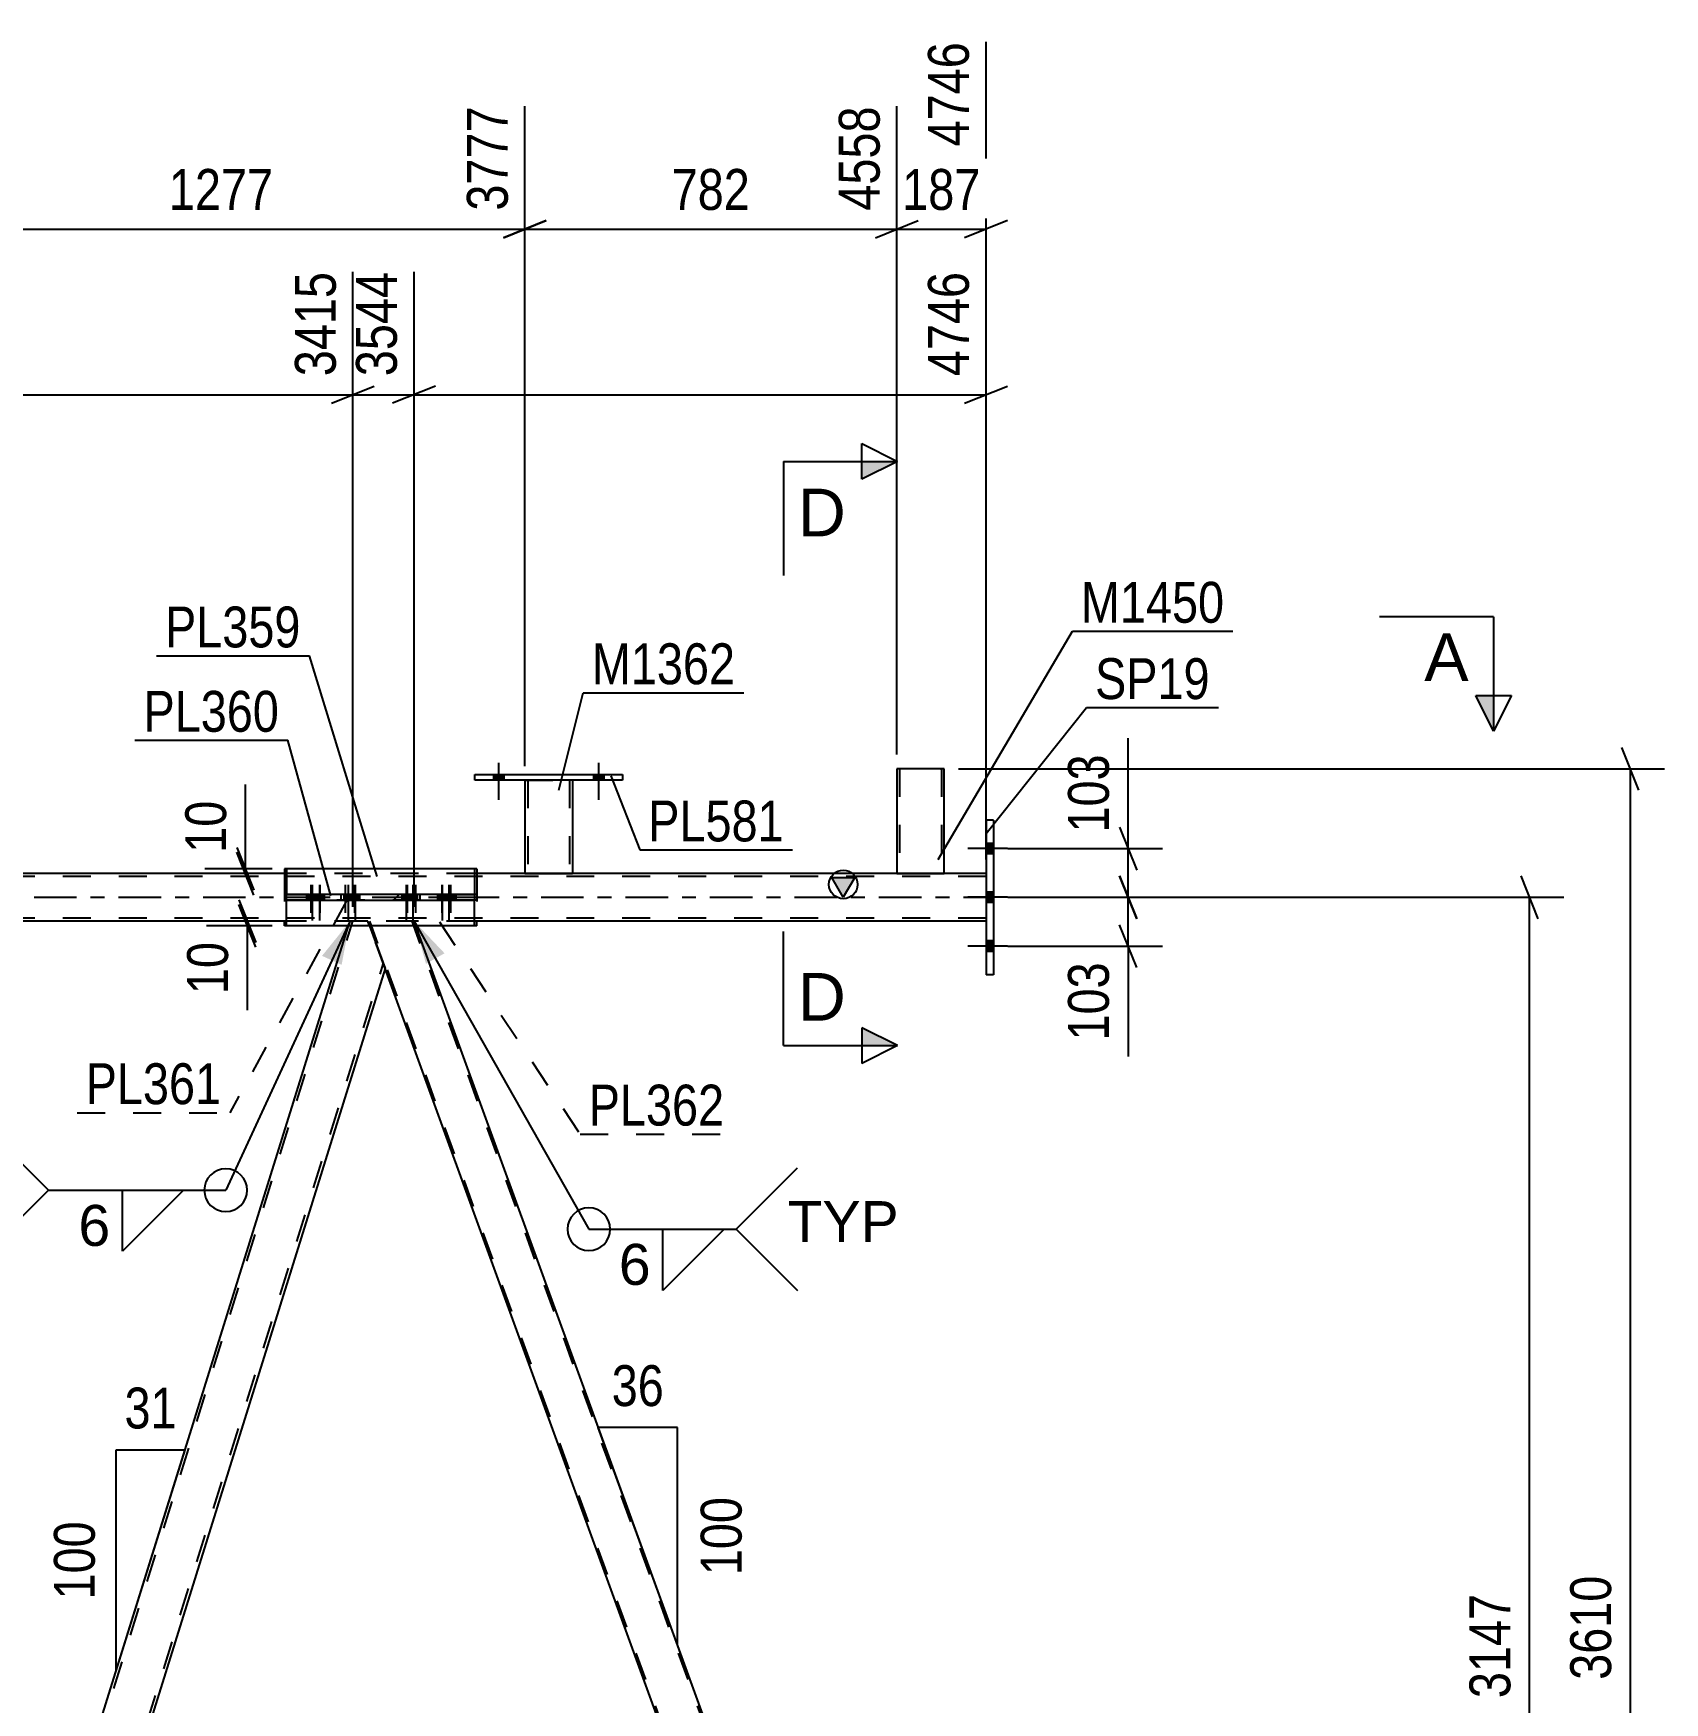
# Model space of a CAD drawing. Header units: millimetres. Extents: x 0 to 594, y 0 to 420.
# Drawn here: x 132.4 to 246.7, y 196.7 to 313.7 of the extents above; entities that cross this region are included whole.
import ezdxf

# ---------------------------------------------------------------- set-up
doc = ezdxf.new("R2010")
doc.units = ezdxf.units.MM
doc.linetypes.add('DXK_LINE_DOT2', pattern=[3.9198, 1.9599, -1.9599])
doc.linetypes.add('DXK_LINE_DOT3', pattern=[5.9187, 2.979, -0.9799, 0.9799, -0.9799])
doc.styles.add('Arial', font='ARIAL.TTF', dxfattribs={"height": 0.2})
doc.styles.add('Arial Narrow', font='ARIALN.TTF', dxfattribs={"height": 0.2})

# ---------------------------------------------------------------- blocks, each defined once
blk = doc.blocks.new('Bolt-570345816-4665 - 4513')
at = {"linetype": 'Continuous'}
for points in [[(152.28, 253.33), (151.68, 253.33), (151.68, 252.93), (152.28, 252.93)], [(152.78, 253.33), (152.18, 253.33), (152.18, 252.93), (152.78, 252.93)], [(154.79, 253.33), (154.19, 253.33), (154.19, 252.93), (154.79, 252.93)], [(155.29, 253.33), (154.69, 253.33), (154.69, 252.93), (155.29, 252.93)]]:
    blk.add_hatch(color=1, dxfattribs=at).paths.add_polyline_path(points)
at = {"color": 1, "linetype": 'Continuous'}
for p, q in [((151.98, 254), (151.98, 251.5)), ((152.48, 254), (152.48, 251.5)), ((154.49, 254), (154.49, 251.5)), ((154.99, 254), (154.99, 251.5)), ((151.68, 253.33), (151.68, 252.93)), ((152.18, 253.33), (152.18, 252.93)), ((152.28, 253.33), (152.28, 252.93)), ((152.78, 253.33), (152.78, 252.93)), ((154.19, 253.33), (154.19, 252.93)), ((154.69, 253.33), (154.69, 252.93)), ((154.79, 253.33), (154.79, 252.93)), ((155.29, 253.33), (155.29, 252.93))]:
    blk.add_line(p, q, dxfattribs=at)
blk = doc.blocks.new('Part-570345816-4519 - 4513')
at = {"linetype": 'Continuous'}
h = blk.add_hatch(dxfattribs=at)
h.set_pattern_fill('', scale=0.7, style=0, pattern_type=0)
h.set_pattern_definition([(45, (151.7936, 253.3286), (-1.57154, 1.57154), [])])
h.paths.add_polyline_path([(162.07, 253.33), (151.79, 253.33), (151.79, 252.93), (162.07, 252.93)])
at = {"color": 2, "linetype": 'Continuous'}
for p, q in [((150.17, 253.33), (150.17, 253.33)), ((150.17, 252.93), (150.17, 253.33)), ((150.17, 253.33), (151.79, 253.33)), ((150.17, 252.93), (150.17, 252.93)), ((150.17, 252.93), (151.79, 252.93)), ((162.07, 253.33), (151.79, 253.33)), ((151.79, 253.33), (151.79, 252.93)), ((151.79, 252.93), (162.07, 252.93)), ((162.07, 253.33), (163.34, 253.33)), ((162.07, 252.93), (162.07, 253.33)), ((163.34, 252.93), (162.07, 252.93)), ((163.34, 253.33), (163.34, 253.33)), ((163.34, 253.33), (163.34, 252.93)), ((163.34, 252.93), (163.34, 252.93))]:
    blk.add_line(p, q, dxfattribs=at)
at = {"color": 7, "linetype": 'DXK_LINE_DOT2'}
for p, q in [((163.34, 253.33), (150.17, 253.33)), ((150.17, 252.93), (163.34, 252.93)), ((163.34, 253.33), (163.34, 253.33))]:
    blk.add_line(p, q, dxfattribs=at)
blk = doc.blocks.new('Part-570345816-4636 - 4513')
at = {"color": 2, "linetype": 'Continuous'}
for p, q in [((150.17, 255.13), (150.03, 255.13)), ((150.03, 255.13), (150.03, 254.79)), ((163.5, 255.13), (163.34, 255.13)), ((163.5, 255.13), (163.5, 254.79)), ((150.03, 251.13), (150.03, 251.46)), ((163.5, 251.13), (163.5, 251.46)), ((150.17, 251.13), (150.03, 251.13)), ((163.5, 251.13), (163.34, 251.13))]:
    blk.add_line(p, q, dxfattribs=at)
at = {"color": 7, "linetype": 'DXK_LINE_DOT2'}
for p, q in [((163.34, 255.13), (150.17, 255.13)), ((150.03, 254.79), (150.03, 251.46)), ((163.5, 254.79), (163.5, 251.46)), ((163.34, 251.13), (150.17, 251.13))]:
    blk.add_line(p, q, dxfattribs=at)
blk = doc.blocks.new('Part-570345816-4530 - 4513')
at = {"linetype": 'Continuous'}
blk.add_hatch(color=2, dxfattribs=at).paths.add_polyline_path([(189.18, 253.13), (188.38, 254.53), (189.98, 254.53)])
at = {"color": 7, "linetype": 'DXK_LINE_DOT2'}
for p, q in [((199.18, 254.59), (61.47, 254.59)), ((163.34, 254.79), (150.17, 254.79)), ((199.18, 254.79), (199.18, 251.46)), ((199.18, 251.66), (61.47, 251.66)), ((163.34, 251.46), (150.17, 251.46))]:
    blk.add_line(p, q, dxfattribs=at)
at = {"color": 2, "linetype": 'Continuous'}
for p, q in [((150.17, 254.79), (90.96, 254.79)), ((199.18, 254.79), (163.34, 254.79)), ((189.18, 253.13), (188.38, 254.53)), ((188.38, 254.53), (189.98, 254.53)), ((189.98, 254.53), (189.18, 253.13)), ((150.17, 251.46), (90.96, 251.46)), ((199.18, 251.46), (163.34, 251.46))]:
    blk.add_line(p, q, dxfattribs=at)
at = {"color": 7, "linetype": 'DXK_LINE_DOT3'}
blk.add_line((61.47, 253.13), (199.18, 253.13), dxfattribs=at)
at = {"color": 2, "linetype": 'Continuous'}
blk.add_circle((189.18, 254.03), 1, dxfattribs=at)
blk = doc.blocks.new('Part-570345816-4693 - 4513')
at = {"color": 7, "linetype": 'DXK_LINE_DOT2'}
for p, q in [((124.08, 152.8), (154.83, 251.46)), ((154.62, 251.46), (154.52, 251.13)), ((155.87, 251.46), (154.62, 251.46)), ((155.99, 251.13), (155.87, 251.46)), ((126.41, 150.44), (156.96, 248.45)), ((126.62, 150.44), (124.94, 150.44))]:
    blk.add_line(p, q, dxfattribs=at)
at = {"color": 2, "linetype": 'Continuous'}
for p, q in [((123.96, 153.11), (154.52, 251.13)), ((155.99, 251.13), (157.08, 248.14)), ((157.08, 248.14), (126.62, 150.44)), ((124.94, 150.44), (123.96, 153.11))]:
    blk.add_line(p, q, dxfattribs=at)
blk = doc.blocks.new('Part-570345816-4587 - 4513')
at = {"color": 2, "linetype": 'Continuous'}
for p, q in [((199.71, 258.54), (199.18, 258.54)), ((199.18, 258.54), (199.18, 247.71)), ((199.71, 258.54), (199.71, 247.71)), ((199.71, 247.71), (199.18, 247.71))]:
    blk.add_line(p, q, dxfattribs=at)
blk = doc.blocks.new('Part-570345816-4673 - 4513')
at = {"color": 2, "linetype": 'Continuous'}
for p, q in [((163.38, 261.73), (173.71, 261.73)), ((163.38, 261.33), (163.38, 261.73)), ((173.71, 261.33), (163.38, 261.33)), ((173.71, 261.73), (173.71, 261.33))]:
    blk.add_line(p, q, dxfattribs=at)
blk = doc.blocks.new('Part-570345816-4605 - 4513')
at = {"color": 7, "linetype": 'DXK_LINE_DOT2'}
for p, q in [((159.11, 251.46), (155.87, 251.46)), ((157.08, 248.14), (155.87, 251.46)), ((192.78, 150.44), (156.01, 251.46)), ((195.74, 150.44), (158.97, 251.46)), ((159.23, 251.13), (159.11, 251.46)), ((192.63, 150.44), (191.17, 154.46)), ((195.88, 150.44), (194.42, 154.46)), ((195.88, 150.44), (192.63, 150.44))]:
    blk.add_line(p, q, dxfattribs=at)
at = {"color": 2, "linetype": 'Continuous'}
for p, q in [((194.42, 154.46), (159.23, 251.13)), ((191.17, 154.46), (157.08, 248.14))]:
    blk.add_line(p, q, dxfattribs=at)
blk = doc.blocks.new('Part-570345816-4631 - 4513')
at = {"color": 2, "linetype": 'Continuous'}
for p, q in [((163.34, 255.13), (150.17, 255.13)), ((150.17, 255.13), (150.17, 253.33)), ((163.34, 255.13), (163.34, 253.33)), ((150.17, 251.13), (150.17, 252.93)), ((163.34, 251.13), (163.34, 252.93)), ((163.34, 251.13), (150.17, 251.13))]:
    blk.add_line(p, q, dxfattribs=at)
at = {"color": 7, "linetype": 'DXK_LINE_DOT2'}
for p, q in [((150.17, 252.93), (150.17, 253.33)), ((163.34, 253.33), (163.34, 252.93))]:
    blk.add_line(p, q, dxfattribs=at)
blk = doc.blocks.new('Bolt-570345816-4664 - 4513')
at = {"linetype": 'Continuous'}
for points in [[(199.18, 256.91), (199.18, 256.18), (199.71, 256.18), (199.71, 256.91)], [(199.18, 256.91), (199.18, 256.18), (199.71, 256.18), (199.71, 256.91)], [(199.18, 256.91), (199.18, 256.18), (199.71, 256.18), (199.71, 256.91)], [(199.18, 253.49), (199.18, 252.76), (199.71, 252.76), (199.71, 253.49)], [(199.18, 253.49), (199.18, 252.76), (199.71, 252.76), (199.71, 253.49)], [(199.18, 250.08), (199.18, 249.34), (199.71, 249.34), (199.71, 250.08)], [(199.18, 250.08), (199.18, 249.34), (199.71, 249.34), (199.71, 250.08)], [(199.18, 250.08), (199.18, 249.34), (199.71, 249.34), (199.71, 250.08)]]:
    blk.add_hatch(color=1, dxfattribs=at).paths.add_polyline_path(points)
at = {"color": 1, "linetype": 'Continuous'}
for p, q in [((200.68, 256.54), (197.91, 256.54)), ((200.68, 256.54), (197.91, 256.54)), ((200.68, 256.54), (197.91, 256.54)), ((199.71, 256.91), (199.18, 256.91)), ((199.71, 256.91), (199.18, 256.91)), ((199.71, 256.91), (199.18, 256.91)), ((199.71, 256.18), (199.18, 256.18)), ((199.71, 256.18), (199.18, 256.18)), ((199.71, 256.18), (199.18, 256.18)), ((200.68, 253.13), (197.91, 253.13)), ((200.68, 253.13), (197.91, 253.13)), ((199.71, 253.49), (199.18, 253.49)), ((199.71, 253.49), (199.18, 253.49)), ((199.71, 252.76), (199.18, 252.76)), ((199.71, 252.76), (199.18, 252.76)), ((200.68, 249.71), (197.91, 249.71)), ((200.68, 249.71), (197.91, 249.71)), ((200.68, 249.71), (197.91, 249.71)), ((199.71, 250.08), (199.18, 250.08)), ((199.71, 250.08), (199.18, 250.08)), ((199.71, 250.08), (199.18, 250.08)), ((199.71, 249.34), (199.18, 249.34)), ((199.71, 249.34), (199.18, 249.34)), ((199.71, 249.34), (199.18, 249.34))]:
    blk.add_line(p, q, dxfattribs=at)
blk = doc.blocks.new('Bolt-570345816-4666 - 4513')
at = {"color": 1, "linetype": 'DXK_LINE_DOT2'}
for p, q in [((151.88, 254), (151.88, 251.5)), ((152.52, 254), (152.52, 251.5)), ((154.29, 254), (154.29, 251.5)), ((154.94, 254), (154.94, 251.5)), ((151.58, 253.33), (151.58, 252.93)), ((152.18, 253.33), (152.18, 252.93)), ((152.22, 253.33), (152.22, 252.93)), ((152.82, 253.33), (152.82, 252.93)), ((153.99, 253.33), (153.99, 252.93)), ((154.59, 253.33), (154.59, 252.93)), ((154.64, 253.33), (154.64, 252.93)), ((155.24, 253.33), (155.24, 252.93))]:
    blk.add_line(p, q, dxfattribs=at)
blk = doc.blocks.new('Bolt-570345816-4667 - 4513')
at = {"linetype": 'Continuous'}
for points in [[(164.68, 261.33), (165.41, 261.33), (165.41, 261.73), (164.68, 261.73)], [(171.68, 261.33), (172.41, 261.33), (172.41, 261.73), (171.68, 261.73)]]:
    blk.add_hatch(color=1, dxfattribs=at).paths.add_polyline_path(points)
at = {"color": 1, "linetype": 'Continuous'}
for p, q in [((165.04, 262.56), (165.04, 259.96)), ((172.04, 262.56), (172.04, 259.96)), ((164.68, 261.73), (164.68, 261.33)), ((165.41, 261.73), (165.41, 261.33)), ((171.68, 261.73), (171.68, 261.33)), ((172.41, 261.73), (172.41, 261.33))]:
    blk.add_line(p, q, dxfattribs=at)
blk = doc.blocks.new('Bolt-570345816-4668 - 4513')
at = {"linetype": 'Continuous'}
for points in [[(164.68, 261.33), (165.41, 261.33), (165.41, 261.73), (164.68, 261.73)], [(171.68, 261.33), (172.41, 261.33), (172.41, 261.73), (171.68, 261.73)]]:
    blk.add_hatch(color=1, dxfattribs=at).paths.add_polyline_path(points)
at = {"color": 1, "linetype": 'Continuous'}
for p, q in [((165.04, 262.56), (165.04, 259.96)), ((172.04, 262.56), (172.04, 259.96)), ((164.68, 261.73), (164.68, 261.33)), ((165.41, 261.73), (165.41, 261.33)), ((171.68, 261.73), (171.68, 261.33)), ((172.41, 261.73), (172.41, 261.33))]:
    blk.add_line(p, q, dxfattribs=at)
blk = doc.blocks.new('Part-570345816-4678 - 4513')
at = {"color": 2, "linetype": 'Continuous'}
for p, q in [((166.88, 261.33), (166.88, 254.8)), ((170.21, 261.33), (170.21, 254.8)), ((166.88, 254.8), (170.21, 254.8))]:
    blk.add_line(p, q, dxfattribs=at)
at = {"color": 7, "linetype": 'DXK_LINE_DOT2'}
for p, q in [((166.88, 261.33), (170.21, 261.33)), ((166.88, 261.33), (166.88, 261.33)), ((166.88, 261.33), (166.88, 261.33)), ((167.08, 261.33), (167.08, 254.8)), ((170.01, 261.33), (170.01, 254.8)), ((170.21, 261.33), (170.21, 261.33)), ((170.21, 261.33), (170.21, 261.33)), ((169.96, 254.8), (169.99, 254.8)), ((169.96, 254.8), (169.99, 254.8)), ((169.99, 254.8), (170.01, 254.8)), ((169.99, 254.8), (170.01, 254.8))]:
    blk.add_line(p, q, dxfattribs=at)
blk = doc.blocks.new('Bolt-570345816-4694 - 4513')
at = {"linetype": 'Continuous'}
for points in [[(158.85, 253.33), (158.25, 253.33), (158.25, 252.93), (158.85, 252.93)], [(159.32, 253.33), (158.72, 253.33), (158.72, 252.93), (159.32, 252.93)], [(161.39, 253.33), (160.79, 253.33), (160.79, 252.93), (161.39, 252.93)], [(161.85, 253.33), (161.25, 253.33), (161.25, 252.93), (161.85, 252.93)]]:
    blk.add_hatch(color=1, dxfattribs=at).paths.add_polyline_path(points)
at = {"color": 1, "linetype": 'Continuous'}
for p, q in [((158.55, 254), (158.55, 251.5)), ((159.02, 254), (159.02, 251.5)), ((161.09, 254), (161.09, 251.5)), ((161.55, 254), (161.55, 251.5)), ((158.25, 253.33), (158.25, 252.93)), ((158.72, 253.33), (158.72, 252.93)), ((158.85, 253.33), (158.85, 252.93)), ((159.32, 253.33), (159.32, 252.93)), ((160.79, 253.33), (160.79, 252.93)), ((161.25, 253.33), (161.25, 252.93)), ((161.39, 253.33), (161.39, 252.93)), ((161.85, 253.33), (161.85, 252.93))]:
    blk.add_line(p, q, dxfattribs=at)
blk = doc.blocks.new('Bolt-570345816-4695 - 4513')
at = {"color": 1, "linetype": 'DXK_LINE_DOT2'}
for p, q in [((158.62, 254), (158.62, 251.5)), ((159.22, 254), (159.22, 251.5)), ((161.06, 254), (161.06, 251.5)), ((161.66, 254), (161.66, 251.5)), ((158.32, 253.33), (158.32, 252.93)), ((158.92, 253.33), (158.92, 252.93)), ((158.92, 253.33), (158.92, 252.93)), ((159.52, 253.33), (159.52, 252.93)), ((160.76, 253.33), (160.76, 252.93)), ((161.36, 253.33), (161.36, 252.93)), ((161.36, 253.33), (161.36, 252.93)), ((161.96, 253.33), (161.96, 252.93))]:
    blk.add_line(p, q, dxfattribs=at)
blk = doc.blocks.new('Part-570345816-4706 - 4513')
at = {"color": 7, "linetype": 'DXK_LINE_DOT2'}
for p, q in [((163.5, 253.33), (150.03, 253.33)), ((150.03, 253.33), (150.03, 252.93)), ((163.5, 252.93), (150.03, 252.93)), ((155.25, 253.33), (155.25, 252.93)), ((158.31, 252.93), (158.31, 253.33)), ((163.5, 253.33), (163.5, 252.93))]:
    blk.add_line(p, q, dxfattribs=at)
blk = doc.blocks.new('Part-570345816-4711 - 4513')
at = {"color": 2, "linetype": 'Continuous'}
for p, q in [((196.26, 262.13), (192.93, 262.13)), ((192.93, 262.13), (192.93, 254.8)), ((196.26, 254.8), (196.26, 262.13)), ((192.93, 254.8), (196.26, 254.8))]:
    blk.add_line(p, q, dxfattribs=at)
at = {"color": 7, "linetype": 'DXK_LINE_DOT2'}
for p, q in [((193.13, 262.13), (193.13, 254.8)), ((196, 262.13), (196.02, 262.13)), ((196.02, 262.13), (196.05, 262.13)), ((196.05, 262.13), (196.06, 262.13)), ((196.06, 262.13), (196.06, 254.8)), ((196.05, 254.8), (196.02, 254.8)), ((196.02, 254.8), (196.05, 254.8)), ((196.06, 254.8), (196.05, 254.8)), ((196.05, 254.8), (196.06, 254.8))]:
    blk.add_line(p, q, dxfattribs=at)
blk = doc.blocks.new('StraightDimension-570345816-4773 - 4513')
at = {"color": 7, "linetype": 'Continuous'}
for p, q in [((237.86, 251.63), (236.66, 254.63)), ((200.71, 253.13), (239.66, 253.13)), ((237.26, 148.24), (237.26, 253.13)), ((236.66, 149.74), (237.86, 146.74)), ((222.18, 148.24), (239.66, 148.24))]:
    blk.add_line(p, q, dxfattribs=at)
at = {"color": 0}
blk.add_wipeout([(236.51, 204.94), (232.31, 204.94), (232.31, 196.43), (236.51, 196.43)], dxfattribs=at)
at = {"color": 3, "style": 'Arial Narrow'}
blk.add_text('3147', height=2.863, rotation=90.0002, dxfattribs=at).set_placement((235.91, 197.03))
blk = doc.blocks.new('AngleDimension-570345816-11691 - 4513')
at = {"color": 7, "linetype": 'Continuous'}
for p, q in [((175.73, 205.81), (172.02, 215.99)), ((177.56, 215.99), (172.02, 215.99)), ((177.56, 200.77), (172.02, 215.99)), ((177.56, 200.77), (177.56, 215.99))]:
    blk.add_line(p, q, dxfattribs=at)
at = {"color": 0}
for points in [[(177.22, 216.89), (177.22, 221.09), (172.36, 221.09), (172.36, 216.89)], [(182.66, 211.72), (178.46, 211.72), (178.46, 205.04), (182.66, 205.04)]]:
    blk.add_wipeout(points, dxfattribs=at)
at = {"color": 3, "style": 'Arial Narrow'}
blk.add_text('36', height=2.863, dxfattribs=at).set_placement((172.96, 217.49))
blk.add_text('100', height=2.863, rotation=90.0002, dxfattribs=at).set_placement((182.06, 205.64))
blk = doc.blocks.new('StraightDimension-570345816-11479 - 4513')
at = {"color": 7, "linetype": 'Continuous'}
for p, q in [((159.11, 252.46), (159.11, 296.96)), ((199.18, 255.79), (199.18, 296.96)), ((160.61, 288.94), (157.61, 287.74)), ((197.68, 287.74), (200.68, 288.94)), ((159.11, 288.34), (199.18, 288.34))]:
    blk.add_line(p, q, dxfattribs=at)
at = {"color": 0, "linetype": 'Continuous'}
blk.add_wipeout([(198.58, 297.56), (194.38, 297.56), (194.38, 289.04), (198.58, 289.04)], dxfattribs=at)
at = {"color": 3, "linetype": 'Continuous', "style": 'Arial Narrow'}
blk.add_text('4746', height=2.863, rotation=90.0002, dxfattribs=at).set_placement((197.98, 289.64))
blk = doc.blocks.new('StraightDimension-570345816-4861 - 4513')
at = {"color": 7, "linetype": 'Continuous'}
for p, q in [((209.14, 256.54), (209.14, 264.28)), ((209.14, 256.54), (209.14, 264.28)), ((208.54, 258.04), (209.74, 255.04)), ((200.71, 256.54), (211.54, 256.54)), ((209.14, 253.13), (209.14, 256.54)), ((209.74, 251.63), (208.54, 254.63)), ((200.71, 253.13), (211.54, 253.13))]:
    blk.add_line(p, q, dxfattribs=at)
at = {"color": 0}
blk.add_wipeout([(208.39, 263.75), (204.19, 263.75), (204.19, 257.07), (208.39, 257.07)], dxfattribs=at)
at = {"color": 3, "style": 'Arial Narrow'}
blk.add_text('103', height=2.863, rotation=90.0002, dxfattribs=at).set_placement((207.79, 257.67))
blk = doc.blocks.new('StraightDimension-570345816-4869 - 4513')
at = {"color": 7, "linetype": 'Continuous'}
for p, q in [((208.54, 254.63), (209.74, 251.63)), ((200.71, 253.13), (211.54, 253.13)), ((209.14, 249.71), (209.14, 253.13)), ((209.74, 248.21), (208.54, 251.21)), ((200.71, 249.71), (211.54, 249.71)), ((209.14, 249.71), (209.14, 241.98)), ((209.14, 249.71), (209.14, 241.98))]:
    blk.add_line(p, q, dxfattribs=at)
at = {"color": 0}
blk.add_wipeout([(208.39, 249.19), (204.19, 249.19), (204.19, 242.5), (208.39, 242.5)], dxfattribs=at)
at = {"color": 3, "style": 'Arial Narrow'}
blk.add_text('103', height=2.863, rotation=90.0002, dxfattribs=at).set_placement((207.79, 243.1))
blk = doc.blocks.new('StraightDimension-570345816-4878 - 4513')
at = {"color": 7, "linetype": 'Continuous'}
for p, q in [((244.92, 260.63), (243.72, 263.63)), ((197.26, 262.13), (246.72, 262.13)), ((244.32, 141.79), (244.32, 262.13)), ((243.72, 143.29), (244.92, 140.29)), ((202.44, 141.79), (246.72, 141.79))]:
    blk.add_line(p, q, dxfattribs=at)
at = {"color": 0}
blk.add_wipeout([(243.57, 206.22), (239.37, 206.22), (239.37, 197.71), (243.57, 197.71)], dxfattribs=at)
at = {"color": 3, "style": 'Arial Narrow'}
blk.add_text('3610', height=2.863, rotation=90.0002, dxfattribs=at).set_placement((242.97, 198.31))
blk = doc.blocks.new('StraightDimension-570345816-4940 - 4513')
at = {"color": 7, "linetype": 'Continuous'}
for p, q in [((199.18, 255.79), (199.18, 313.06)), ((192.93, 263.13), (192.93, 308.56)), ((191.43, 299.34), (194.43, 300.54)), ((192.93, 299.94), (199.18, 299.94)), ((200.68, 300.54), (197.68, 299.34))]:
    blk.add_line(p, q, dxfattribs=at)
at = {"color": 0}
blk.add_wipeout([(199.4, 300.69), (199.4, 304.89), (192.71, 304.89), (192.71, 300.69)], dxfattribs=at)
at = {"color": 3, "style": 'Arial Narrow'}
blk.add_text('187', height=2.863, dxfattribs=at).set_placement((193.31, 301.29))
at = {"color": 0, "linetype": 'Continuous'}
blk.add_wipeout([(198.58, 313.66), (194.38, 313.66), (194.38, 305.14), (198.58, 305.14)], dxfattribs=at)
at = {"color": 3, "linetype": 'Continuous', "style": 'Arial Narrow'}
blk.add_text('4746', height=2.863, rotation=90.0002, dxfattribs=at).set_placement((197.98, 305.74))
blk = doc.blocks.new('StraightDimension-570345816-4941 - 4513')
at = {"color": 7, "linetype": 'Continuous'}
for p, q in [((166.88, 262.33), (166.88, 308.56)), ((192.93, 263.13), (192.93, 308.56)), ((168.38, 300.54), (165.38, 299.34)), ((166.88, 299.94), (192.93, 299.94)), ((191.43, 299.34), (194.43, 300.54))]:
    blk.add_line(p, q, dxfattribs=at)
at = {"color": 0}
blk.add_wipeout([(183.25, 300.69), (183.25, 304.89), (176.56, 304.89), (176.56, 300.69)], dxfattribs=at)
at = {"color": 3, "style": 'Arial Narrow'}
blk.add_text('782', height=2.863, dxfattribs=at).set_placement((177.16, 301.29))
at = {"color": 0, "linetype": 'Continuous'}
blk.add_wipeout([(192.33, 309.16), (188.13, 309.16), (188.13, 300.64), (192.33, 300.64)], dxfattribs=at)
at = {"color": 3, "linetype": 'Continuous', "style": 'Arial Narrow'}
blk.add_text('4558', height=2.863, rotation=90.0002, dxfattribs=at).set_placement((191.73, 301.24))
blk = doc.blocks.new('StraightDimension-570345816-4942 - 4513')
at = {"color": 7, "linetype": 'Continuous'}
for p, q in [((124.31, 262.33), (124.31, 308.56)), ((166.88, 262.33), (166.88, 308.56)), ((125.81, 300.54), (122.81, 299.34)), ((124.31, 299.94), (166.88, 299.94)), ((165.38, 299.34), (168.38, 300.54))]:
    blk.add_line(p, q, dxfattribs=at)
at = {"color": 0}
blk.add_wipeout([(149.85, 300.69), (149.85, 304.89), (141.34, 304.89), (141.34, 300.69)], dxfattribs=at)
at = {"color": 3, "style": 'Arial Narrow'}
blk.add_text('1277', height=2.863, dxfattribs=at).set_placement((141.94, 301.29))
at = {"color": 0, "linetype": 'Continuous'}
blk.add_wipeout([(166.28, 309.16), (162.08, 309.16), (162.08, 300.64), (166.28, 300.64)], dxfattribs=at)
at = {"color": 3, "linetype": 'Continuous', "style": 'Arial Narrow'}
blk.add_text('3777', height=2.863, rotation=90.0002, dxfattribs=at).set_placement((165.68, 301.24))
blk = doc.blocks.new('StraightDimension-570345816-11480 - 4513')
at = {"color": 7, "linetype": 'Continuous'}
for p, q in [((154.83, 252.46), (154.83, 296.96)), ((159.11, 252.46), (159.11, 296.96)), ((153.33, 287.74), (156.33, 288.94)), ((160.61, 288.94), (157.61, 287.74)), ((154.83, 288.34), (159.11, 288.34))]:
    blk.add_line(p, q, dxfattribs=at)
at = {"color": 0, "linetype": 'Continuous'}
blk.add_wipeout([(158.51, 297.56), (154.31, 297.56), (154.31, 289.04), (158.51, 289.04)], dxfattribs=at)
at = {"color": 3, "linetype": 'Continuous', "style": 'Arial Narrow'}
blk.add_text('3544', height=2.863, rotation=90.0002, dxfattribs=at).set_placement((157.91, 289.64))
blk = doc.blocks.new('StraightDimension-570345816-11481 - 4513')
at = {"color": 7, "linetype": 'Continuous'}
for p, q in [((84.92, 252.46), (84.92, 296.96)), ((154.83, 252.46), (154.83, 296.96)), ((86.42, 288.94), (83.42, 287.74)), ((153.33, 287.74), (156.33, 288.94)), ((84.92, 288.34), (154.83, 288.34))]:
    blk.add_line(p, q, dxfattribs=at)
at = {"color": 0, "linetype": 'Continuous'}
blk.add_wipeout([(154.23, 297.56), (150.03, 297.56), (150.03, 289.04), (154.23, 289.04)], dxfattribs=at)
at = {"color": 3, "linetype": 'Continuous', "style": 'Arial Narrow'}
blk.add_text('3415', height=2.863, rotation=90.0002, dxfattribs=at).set_placement((153.63, 289.64))
blk = doc.blocks.new('AngleDimension-570345816-11677 - 4513')
at = {"color": 7, "linetype": 'Continuous'}
for p, q in [((138.25, 214.42), (143.07, 214.42)), ((138.25, 198.95), (143.07, 214.42)), ((138.25, 198.95), (138.25, 214.42)), ((140.32, 205.59), (143.07, 214.42))]:
    blk.add_line(p, q, dxfattribs=at)
at = {"color": 0}
for points in [[(143.09, 215.32), (143.09, 219.52), (138.23, 219.52), (138.23, 215.32)], [(137.35, 210.03), (133.15, 210.03), (133.15, 203.34), (137.35, 203.34)]]:
    blk.add_wipeout(points, dxfattribs=at)
at = {"color": 3, "style": 'Arial Narrow'}
blk.add_text('31', height=2.863, dxfattribs=at).set_placement((138.83, 215.92))
blk.add_text('100', height=2.863, rotation=90.0002, dxfattribs=at).set_placement((136.75, 203.94))
blk = doc.blocks.new('StraightDimension-570345816-13344 - 4513')
at = {"color": 7, "linetype": 'Continuous'}
for p, q in [((146.83, 252.96), (148.03, 249.96)), ((148.03, 249.63), (146.83, 252.63)), ((149.17, 251.46), (144.58, 251.46)), ((147.43, 251.13), (147.43, 251.46)), ((149.17, 251.13), (144.58, 251.13)), ((147.43, 251.13), (147.43, 245.22)), ((147.43, 251.13), (147.43, 245.22))]:
    blk.add_line(p, q, dxfattribs=at)
at = {"color": 0}
blk.add_wipeout([(146.68, 250.6), (142.48, 250.6), (142.48, 245.75), (146.68, 245.75)], dxfattribs=at)
at = {"color": 3, "style": 'Arial Narrow'}
blk.add_text('10', height=2.863, rotation=90.0002, dxfattribs=at).set_placement((146.08, 246.35))
blk = doc.blocks.new('StraightDimension-570345816-13367 - 4513')
at = {"color": 7, "linetype": 'Continuous'}
for p, q in [((147.3, 255.13), (147.3, 261.03)), ((147.3, 255.13), (147.3, 261.03)), ((146.7, 256.63), (147.9, 253.63)), ((147.9, 253.29), (146.7, 256.29)), ((149.17, 255.13), (144.45, 255.13)), ((147.3, 254.79), (147.3, 255.13)), ((149.17, 254.79), (144.45, 254.79))]:
    blk.add_line(p, q, dxfattribs=at)
at = {"color": 0}
blk.add_wipeout([(146.55, 260.51), (142.35, 260.51), (142.35, 255.65), (146.55, 255.65)], dxfattribs=at)
at = {"color": 3, "style": 'Arial Narrow'}
blk.add_text('10', height=2.863, rotation=90.0002, dxfattribs=at).set_placement((145.95, 256.25))
blk = doc.blocks.new('Mark-570345816-4515 - 4513')
at = {"color": 30, "linetype": 'Continuous'}
for p in [(139.56, 264.13), (153.28, 253.23)]:
    blk.add_line(p, (150.26, 264.13), dxfattribs=at)
at = {"color": 0}
blk.add_wipeout([(149.66, 264.73), (149.66, 267.73), (140.16, 267.73), (140.16, 264.73)], dxfattribs=at)
blk.add_wipeout([(149.66, 264.73), (149.66, 267.73), (140.16, 267.73), (140.16, 264.73)], dxfattribs=at)
at = {"color": 3, "style": 'Arial Narrow'}
blk.add_text('PL360', height=2.863, dxfattribs=at).set_placement((140.16, 264.73))
blk = doc.blocks.new('Mark-570345816-4583 - 4513')
at = {"color": 30, "linetype": 'Continuous'}
for p, q in [((199.18, 257.61), (206.22, 266.42)), ((206.22, 266.42), (215.46, 266.42))]:
    blk.add_line(p, q, dxfattribs=at)
at = {"color": 0}
blk.add_wipeout([(214.86, 267.02), (214.86, 270.02), (206.82, 270.02), (206.82, 267.02)], dxfattribs=at)
blk.add_wipeout([(214.86, 267.02), (214.86, 270.02), (206.82, 270.02), (206.82, 267.02)], dxfattribs=at)
at = {"color": 3, "style": 'Arial Narrow'}
blk.add_text('SP19', height=2.863, dxfattribs=at).set_placement((206.82, 267.02))
blk = doc.blocks.new('Mark-570345816-4632 - 4513')
at = {"color": 30, "linetype": 'DXK_LINE_DOT2'}
for p, q in [((160.89, 251.41), (170.75, 236.54)), ((170.75, 236.54), (181.46, 236.54))]:
    blk.add_line(p, q, dxfattribs=at)
at = {"color": 0}
blk.add_wipeout([(180.86, 237.14), (180.86, 240.14), (171.35, 240.14), (171.35, 237.14)], dxfattribs=at)
blk.add_wipeout([(180.86, 237.14), (180.86, 240.14), (171.35, 240.14), (171.35, 237.14)], dxfattribs=at)
at = {"color": 3, "style": 'Arial Narrow'}
blk.add_text('PL362', height=2.863, dxfattribs=at).set_placement((171.35, 237.14))
blk = doc.blocks.new('Mark-570345816-4627 - 4513')
at = {"color": 30, "linetype": 'Continuous'}
for p in [(141.07, 270.04), (156.52, 254.59)]:
    blk.add_line(p, (151.78, 270.04), dxfattribs=at)
at = {"color": 0}
blk.add_wipeout([(151.18, 270.64), (151.18, 273.64), (141.67, 273.64), (141.67, 270.64)], dxfattribs=at)
blk.add_wipeout([(151.18, 270.64), (151.18, 273.64), (141.67, 273.64), (141.67, 270.64)], dxfattribs=at)
at = {"color": 3, "style": 'Arial Narrow'}
blk.add_text('PL359', height=2.863, dxfattribs=at).set_placement((141.67, 270.64))
blk = doc.blocks.new('Mark-570345816-4669 - 4513')
at = {"color": 30, "linetype": 'Continuous'}
for p, q in [((172.91, 261.64), (174.92, 256.45)), ((174.92, 256.45), (185.62, 256.45))]:
    blk.add_line(p, q, dxfattribs=at)
at = {"color": 0}
blk.add_wipeout([(185.02, 257.05), (185.02, 260.05), (175.52, 260.05), (175.52, 257.05)], dxfattribs=at)
blk.add_wipeout([(185.02, 257.05), (185.02, 260.05), (175.52, 260.05), (175.52, 257.05)], dxfattribs=at)
at = {"color": 3, "style": 'Arial Narrow'}
blk.add_text('PL581', height=2.863, dxfattribs=at).set_placement((175.52, 257.05))
blk = doc.blocks.new('Mark-570345816-4674 - 4513')
at = {"color": 30, "linetype": 'Continuous'}
for p, q in [((169.25, 260.63), (170.97, 267.46)), ((170.97, 267.46), (182.22, 267.46))]:
    blk.add_line(p, q, dxfattribs=at)
at = {"color": 0}
blk.add_wipeout([(181.62, 268.06), (181.62, 271.06), (171.57, 271.06), (171.57, 268.06)], dxfattribs=at)
blk.add_wipeout([(181.62, 268.06), (181.62, 271.06), (171.57, 271.06), (171.57, 268.06)], dxfattribs=at)
at = {"color": 3, "style": 'Arial Narrow'}
blk.add_text('M1362', height=2.863, dxfattribs=at).set_placement((171.57, 268.06))
blk = doc.blocks.new('Mark-570345816-4702 - 4513')
at = {"color": 30, "linetype": 'DXK_LINE_DOT2'}
for p in [(154.41, 252.93), (135.51, 238.04)]:
    blk.add_line(p, (146.21, 238.04), dxfattribs=at)
at = {"color": 0}
blk.add_wipeout([(145.61, 238.64), (145.61, 241.64), (136.11, 241.64), (136.11, 238.64)], dxfattribs=at)
blk.add_wipeout([(145.61, 238.64), (145.61, 241.64), (136.11, 241.64), (136.11, 238.64)], dxfattribs=at)
at = {"color": 3, "style": 'Arial Narrow'}
blk.add_text('PL361', height=2.863, dxfattribs=at).set_placement((136.11, 238.64))
blk = doc.blocks.new('Mark-570345816-4707 - 4513')
at = {"color": 30, "linetype": 'Continuous'}
for p, q in [((195.84, 255.78), (205.23, 271.77)), ((205.23, 271.77), (216.48, 271.77))]:
    blk.add_line(p, q, dxfattribs=at)
at = {"color": 0}
blk.add_wipeout([(215.88, 272.37), (215.88, 275.37), (205.83, 275.37), (205.83, 272.37)], dxfattribs=at)
blk.add_wipeout([(215.88, 272.37), (215.88, 275.37), (205.83, 275.37), (205.83, 272.37)], dxfattribs=at)
at = {"color": 3, "style": 'Arial Narrow'}
blk.add_text('M1450', height=2.863, dxfattribs=at).set_placement((205.83, 272.37))
blk = doc.blocks.new('SectionMark-570345816-5185 - 4513')
at = {"linetype": 'Continuous'}
for points in [[(190.49, 282.42), (190.49, 283.67), (192.99, 283.67)], [(190.49, 242.74), (190.49, 243.99), (192.99, 242.74)]]:
    blk.add_hatch(color=6, dxfattribs=at).paths.add_polyline_path(points)
at = {"color": 6, "linetype": 'Continuous'}
for p, q in [((190.49, 282.42), (190.49, 284.92)), ((190.49, 284.92), (192.99, 283.67)), ((184.99, 283.67), (184.99, 275.67)), ((184.99, 283.67), (192.99, 283.67)), ((192.99, 283.67), (190.49, 282.42)), ((184.99, 242.74), (184.99, 250.74)), ((192.99, 242.74), (190.49, 243.99)), ((190.49, 243.99), (190.49, 241.49)), ((184.99, 242.74), (192.99, 242.74)), ((192.99, 242.74), (190.49, 241.49))]:
    blk.add_line(p, q, dxfattribs=at)
at = {"color": 0, "linetype": 'Continuous'}
for points in [[(189.36, 278.42), (189.36, 281.92), (185.99, 281.92), (185.99, 278.42)], [(189.36, 244.49), (189.36, 247.99), (185.99, 247.99), (185.99, 244.49)]]:
    blk.add_wipeout(points, dxfattribs=at)
at = {"color": 3, "linetype": 'Continuous', "style": 'Arial'}
for p in [(185.99, 278.42), (185.99, 244.49)]:
    blk.add_text('D', height=3.34, dxfattribs=at).set_placement(p)
blk = doc.blocks.new('SectionMark-570345816-5191 - 4513')
at = {"linetype": 'Continuous'}
blk.add_hatch(color=6, dxfattribs=at).paths.add_polyline_path([(233.49, 267.28), (234.74, 267.28), (234.74, 264.78)])
at = {"color": 6, "linetype": 'Continuous'}
for p, q in [((234.74, 272.78), (226.74, 272.78)), ((234.74, 272.78), (234.74, 264.78)), ((233.49, 267.28), (235.99, 267.28)), ((234.74, 264.78), (233.49, 267.28)), ((235.99, 267.28), (234.74, 264.78))]:
    blk.add_line(p, q, dxfattribs=at)
at = {"color": 0, "linetype": 'Continuous'}
blk.add_wipeout([(232.99, 268.28), (232.99, 271.78), (229.88, 271.78), (229.88, 268.28)], dxfattribs=at)
at = {"color": 3, "linetype": 'Continuous', "style": 'Arial'}
blk.add_text('A', height=3.34, dxfattribs=at).set_placement((229.88, 268.28))
blk = doc.blocks.new('WeldMark-570345816-5199 - 4513')
at = {"linetype": 'Continuous'}
blk.add_hatch(color=30, dxfattribs=at).paths.add_polyline_path([(159.95, 248.47), (159.12, 251.45), (161.25, 249.21)])
at = {"color": 30, "linetype": 'Continuous'}
for p, q in [((159.12, 251.45), (171.36, 229.88)), ((171.36, 229.88), (181.68, 229.88))]:
    blk.add_line(p, q, dxfattribs=at)
at = {"color": 3, "linetype": 'Continuous'}
for p, q in [((181.68, 229.88), (185.97, 234.17)), ((176.54, 229.88), (180.83, 229.88)), ((180.83, 229.88), (176.54, 225.59)), ((176.54, 225.59), (176.54, 229.88)), ((181.68, 229.88), (185.97, 225.59))]:
    blk.add_line(p, q, dxfattribs=at)
blk.add_arc((171.36, 229.88), 1.5, 90, 270, dxfattribs=at)
at = {"color": 0}
blk.add_wipeout([(175.88, 225.78), (175.88, 229.18), (173.26, 229.18), (173.26, 225.78)], dxfattribs=at)
at = {"color": 3, "linetype": 'Continuous'}
blk.add_arc((171.36, 229.88), 1.5, 270, 90, dxfattribs=at)
at = {"color": 3, "style": 'Arial'}
blk.add_text('6', height=2.87, dxfattribs=at).set_placement((173.46, 225.98))
at = {"color": 0, "linetype": 'Continuous'}
blk.add_wipeout([(193.06, 228.98), (193.06, 231.98), (185.28, 231.98), (185.28, 228.98)], dxfattribs=at)
blk.add_wipeout([(193.06, 228.98), (193.06, 231.98), (185.28, 231.98), (185.28, 228.98)], dxfattribs=at)
at = {"color": 3, "linetype": 'Continuous', "style": 'Arial'}
blk.add_text('TYP', height=2.865, dxfattribs=at).set_placement((185.28, 228.98))
blk = doc.blocks.new('WeldMark-570345816-5213 - 4513')
at = {"linetype": 'Continuous'}
blk.add_hatch(color=30, dxfattribs=at).paths.add_polyline_path([(152.67, 249.03), (154.61, 251.44), (154.04, 248.4)])
at = {"color": 30, "linetype": 'Continuous'}
for p in [(154.61, 251.44), (133.5, 232.61)]:
    blk.add_line(p, (145.92, 232.61), dxfattribs=at)
at = {"color": 3, "linetype": 'Continuous'}
for p, q in [((133.5, 232.61), (129.21, 236.9)), ((133.5, 232.61), (129.21, 228.33)), ((138.68, 232.61), (142.96, 232.61)), ((142.96, 232.61), (138.68, 228.33)), ((138.68, 228.33), (138.68, 232.61))]:
    blk.add_line(p, q, dxfattribs=at)
for start, end in [(90, 270), (270, 90)]:
    blk.add_arc((145.92, 232.61), 1.5, start, end, dxfattribs=at)
at = {"color": 0}
blk.add_wipeout([(138.02, 228.51), (138.02, 231.91), (135.4, 231.91), (135.4, 228.51)], dxfattribs=at)
at = {"color": 3, "style": 'Arial'}
blk.add_text('6', height=2.87, dxfattribs=at).set_placement((135.6, 228.71))
at = {"color": 0, "linetype": 'Continuous'}
blk.add_wipeout([(129.6, 231.71), (129.6, 234.71), (121.82, 234.71), (121.82, 231.71)], dxfattribs=at)
blk.add_wipeout([(129.6, 231.71), (129.6, 234.71), (121.82, 234.71), (121.82, 231.71)], dxfattribs=at)
at = {"color": 3, "linetype": 'Continuous', "style": 'Arial'}
blk.add_text('TYP', height=2.865, dxfattribs=at).set_placement((121.82, 231.71))

msp = doc.modelspace()

# ---------------------------------------------------------------- block references
for name in ['Bolt-570345816-4667 - 4513', 'Bolt-570345816-4668 - 4513', 'Part-570345816-4711 - 4513', 'Part-570345816-4673 - 4513', 'Part-570345816-4678 - 4513', 'Part-570345816-4587 - 4513', 'Bolt-570345816-4664 - 4513', 'Part-570345816-4530 - 4513', 'Part-570345816-4636 - 4513', 'Part-570345816-4631 - 4513', 'Bolt-570345816-4666 - 4513', 'Bolt-570345816-4665 - 4513', 'Bolt-570345816-4694 - 4513', 'Bolt-570345816-4695 - 4513', 'Part-570345816-4706 - 4513', 'Part-570345816-4519 - 4513', 'Part-570345816-4693 - 4513', 'Part-570345816-4605 - 4513']:
    msp.add_blockref(name, (0, 0))

# ---------------------------------------------------------------- next in the draw order: block references
for name in ['StraightDimension-570345816-4773 - 4513', 'Mark-570345816-4632 - 4513', 'AngleDimension-570345816-11691 - 4513', 'AngleDimension-570345816-11677 - 4513']:
    msp.add_blockref(name, (0, 0))

# ---------------------------------------------------------------- next in the draw order: block references
msp.add_blockref('StraightDimension-570345816-11479 - 4513', (0, 0))

# ---------------------------------------------------------------- next in the draw order: block references
for name in ['StraightDimension-570345816-4861 - 4513', 'Mark-570345816-4669 - 4513']:
    msp.add_blockref(name, (0, 0))

# ---------------------------------------------------------------- next in the draw order: block references
msp.add_blockref('StraightDimension-570345816-4869 - 4513', (0, 0))

# ---------------------------------------------------------------- next in the draw order: block references
msp.add_blockref('StraightDimension-570345816-4878 - 4513', (0, 0))

# ---------------------------------------------------------------- next in the draw order: block references
msp.add_blockref('StraightDimension-570345816-4940 - 4513', (0, 0))

# ---------------------------------------------------------------- next in the draw order: block references
for name in ['StraightDimension-570345816-4941 - 4513', 'Mark-570345816-4583 - 4513']:
    msp.add_blockref(name, (0, 0))

# ---------------------------------------------------------------- next in the draw order: block references
for name in ['StraightDimension-570345816-4942 - 4513', 'SectionMark-570345816-5185 - 4513', 'Mark-570345816-4707 - 4513', 'Mark-570345816-4674 - 4513']:
    msp.add_blockref(name, (0, 0))

# ---------------------------------------------------------------- next in the draw order: block references
for name in ['StraightDimension-570345816-11480 - 4513', 'WeldMark-570345816-5199 - 4513']:
    msp.add_blockref(name, (0, 0))

# ---------------------------------------------------------------- next in the draw order: block references
msp.add_blockref('StraightDimension-570345816-11481 - 4513', (0, 0))

# ---------------------------------------------------------------- next in the draw order: block references
msp.add_blockref('StraightDimension-570345816-13344 - 4513', (0, 0))

# ---------------------------------------------------------------- next in the draw order: block references
msp.add_blockref('StraightDimension-570345816-13367 - 4513', (0, 0))

# ---------------------------------------------------------------- next in the draw order: block references
msp.add_blockref('Mark-570345816-4515 - 4513', (0, 0))

# ---------------------------------------------------------------- next in the draw order: block references
for name in ['Mark-570345816-4627 - 4513', 'Mark-570345816-4702 - 4513']:
    msp.add_blockref(name, (0, 0))

# ---------------------------------------------------------------- next in the draw order: block references
for name in ['SectionMark-570345816-5191 - 4513', 'WeldMark-570345816-5213 - 4513']:
    msp.add_blockref(name, (0, 0))

doc.saveas('drawing.dxf')
